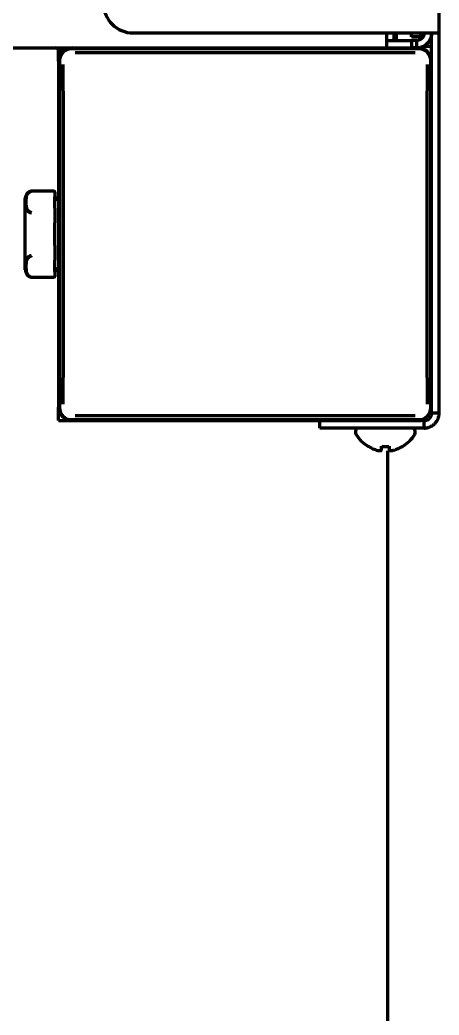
# Model space of a CAD drawing. Header units: inches. Extents: x -3022 to 7311, y 343 to 5680.
# Drawn here: x 7217.8 to 7274, y 2125.5 to 2259 of the extents above; entities that cross this region are included whole.
import ezdxf

# ---------------------------------------------------------------- set-up
doc = ezdxf.new("R2010")
doc.units = ezdxf.units.IN

msp = doc.modelspace()

# ---------------------------------------------------------------- linework, layer by layer
at = {"linetype": 'Continuous', "lineweight": 70}
for p, q in [((7273.97, 2257.29), (7273.97, 3908.81)), ((7232.97, 2257.29), (7271.97, 2257.29)), ((7266.97, 2255.29), (7266.97, 2257.29)), ((7266.97, 2256.29), (7270.31, 2256.29)), ((7267.97, 2256.69), (7267.97, 2256.89)), ((7268.27, 2256.29), (7268.27, 2257.29)), ((7270.27, 2256.79), (7270.27, 2257.29)), ((7271.47, 2256.79), (7270.27, 2256.79)), ((7270.97, 2256.29), (7270.31, 2256.29)), ((7270.31, 2255.29), (7270.31, 2256.29)), ((7270.97, 2255.29), (7270.97, 2256.29)), ((7271.47, 2257.29), (7271.47, 2256.79)), ((7271.97, 2257.29), (7273.97, 2257.29)), ((7272.97, 2206.29), (7272.97, 2257.29)), ((7273.97, 2206.29), (7273.97, 2257.29)), ((6388.97, 2255.29), (7266.97, 2255.29)), ((7222.96, 2254.89), (7223.8, 2254.89)), ((7222.97, 2254.89), (7222.97, 2253.49)), ((7271.25, 2255.17), (7224.7, 2255.17)), ((7266.97, 2255.29), (7270.31, 2255.29)), ((7270.97, 2255.29), (7270.31, 2255.29)), ((7271.17, 2255.29), (7270.97, 2255.29)), ((7272.97, 2255.49), (7271.97, 2255.49)), ((7222.97, 2253.49), (7222.97, 2254.79)), ((7222.97, 2253.49), (7222.97, 2207.09)), ((7223.1, 2253.57), (7223.1, 2207.02)), ((7272.85, 2207.02), (7272.85, 2253.57)), ((7272.97, 2207.09), (7272.97, 2253.49)), ((7218.47, 2225.52), (7218.47, 2235.07)), ((7222.37, 2236.05), (7219.31, 2236.05)), ((7222.47, 2235.95), (7222.47, 2235.29)), ((7222.47, 2234.94), (7222.47, 2235.29)), ((7222.47, 2235.29), (7222.97, 2234.79)), ((7222.47, 2233.78), (7222.47, 2234.94)), ((7222.47, 2233.78), (7222.47, 2233.12)), ((7222.47, 2233.12), (7222.47, 2231.8)), ((7222.47, 2230.65), (7222.47, 2231.8)), ((7222.47, 2229.94), (7222.47, 2230.65)), ((7222.47, 2228.78), (7222.47, 2229.94)), ((7222.47, 2228.78), (7222.47, 2227.46)), ((7222.47, 2227.46), (7222.47, 2226.8)), ((7222.47, 2225.65), (7222.47, 2226.8)), ((7222.97, 2225.79), (7222.47, 2225.29)), ((7222.47, 2225.29), (7222.47, 2225.65)), ((7219.13, 2224.58), (7219.28, 2224.54)), ((7219.31, 2224.53), (7222.37, 2224.53)), ((7222.47, 2225.29), (7222.47, 2224.63)), ((7222.97, 2205.29), (7222.97, 2207.09)), ((7273.97, 2206.29), (7272.97, 2206.29)), ((7222.97, 2205.29), (7224.77, 2205.29)), ((7224.7, 2205.42), (7271.25, 2205.42)), ((7224.77, 2205.29), (7271.17, 2205.29)), ((7271.97, 2205.29), (7257.97, 2205.29)), ((7257.97, 2204.29), (7257.97, 2205.29)), ((7271.97, 2204.29), (7257.97, 2204.29)), ((7265.02, 2205.29), (7265.02, 2205.29)), ((7268.53, 2205.29), (7268.53, 2205.29)), ((7271.97, 2204.29), (7271.97, 2205.29)), ((7262.77, 2203.89), (7262.77, 2203.69)), ((7270.77, 2203.69), (7270.77, 2203.89)), ((7264.47, 2201.81), (7264.47, 2201.85)), ((7269.07, 2201.85), (7269.07, 2201.81)), ((7267.07, 2201.22), (7267.07, 2124.79))]:
    msp.add_line(p, q, dxfattribs=at)
for centre, radius, start, end in [((7232.97, 2261.29), 4, 180, 270), ((7267.57, 2256.69), 0.4, 270, 0), ((7263.78, 2254.67), 4.8, 30.3012, 33.0811), ((7267.57, 2256.89), 0.4, 0, 30.3012), ((7222.47, 2254.79), 0.5, 0, 90), ((7224.77, 2253.49), 1.8, 90, 180), ((7271.17, 2253.49), 1.8, 0, 90), ((7219.47, 2235.07), 1, 100.7805, 180), ((7219.31, 2235.95), 0.1, 90, 100.6386), ((7222.37, 2235.95), 0.1, 0, 90), ((7219.31, 2224.63), 0.1, 259.3614, 270), ((7222.37, 2224.63), 0.1, 270, 0), ((7224.77, 2207.09), 1.8, 180, 270), ((7271.17, 2207.09), 1.8, 270, 292.957), ((7263.17, 2203.89), 0.4, 90, 180), ((7270.37, 2203.89), 0.4, 0, 90), ((7263.17, 2203.69), 0.4, 180, 210.3012), ((7266.97, 2205.91), 4.8, 210.3012, 238.6273), ((7266.58, 2205.91), 4.8, 301.3727, 329.6988), ((7270.37, 2203.69), 0.4, 329.6988, 0)]:
    msp.add_arc(centre, radius, start, end, dxfattribs=at)
for centre, major_axis, ratio, start_param, end_param in [((7224.7, 2253.57), (-1.13, 1.13), 0.999695, 5.497939, 7.068431), ((7271.25, 2253.57), (1.13, 1.13), 0.999695, 5.497939, 7.068431), ((7247.97, 2258.04), (-193.8, 0), 0.017452, 1.452938, 1.688654), ((7220.23, 2230.29), (0, 193.8), 0.017452, 4.594531, 4.830247), ((7275.72, 2230.29), (0, -193.8), 0.017452, 4.594531, 4.830247), ((7224.7, 2207.02), (-1.13, -1.13), 0.999695, 5.497939, 7.068431), ((7271.25, 2207.02), (1.13, -1.13), 0.999695, 5.497939, 7.068431), ((7247.97, 2202.55), (193.8, 0), 0.017452, 1.452938, 1.688654)]:
    msp.add_ellipse(centre, major_axis=major_axis, ratio=ratio, start_param=start_param, end_param=end_param, dxfattribs=at)
for points, knots in [([(7270.27, 2256.79), (7270.27, 2256.86), (7270.27, 2257), (7270.26, 2257.17), (7270.26, 2257.26), (7270.25, 2257.29)], [0, 0, 0, 0, 0.417166, 0.834333, 1, 1, 1, 1]), ([(7219.29, 2236.05), (7219.26, 2236.04), (7219.23, 2236.04), (7219.17, 2236.02), (7219.14, 2236.01), (7219.09, 2235.99), (7219.06, 2235.98), (7219.03, 2235.96), (7219.02, 2235.95), (7218.99, 2235.94), (7218.98, 2235.93), (7218.93, 2235.9), (7218.89, 2235.87), (7218.82, 2235.81), (7218.79, 2235.78), (7218.75, 2235.73), (7218.74, 2235.72), (7218.71, 2235.68), (7218.7, 2235.67), (7218.67, 2235.62), (7218.65, 2235.59), (7218.6, 2235.49), (7218.58, 2235.42), (7218.55, 2235.32), (7218.54, 2235.28), (7218.53, 2235.22), (7218.52, 2235.18), (7218.51, 2235.08), (7218.5, 2235.01), (7218.49, 2234.88), (7218.49, 2234.81), (7218.48, 2234.68), (7218.48, 2234.55), (7218.48, 2234.42), (7218.49, 2234.29), (7218.49, 2234.22), (7218.5, 2234.1), (7218.51, 2234.03), (7218.52, 2233.94), (7218.53, 2233.91), (7218.54, 2233.85), (7218.55, 2233.82), (7218.58, 2233.73), (7218.6, 2233.67), (7218.65, 2233.58), (7218.67, 2233.55), (7218.71, 2233.49), (7218.74, 2233.46), (7218.78, 2233.42), (7218.79, 2233.4), (7218.82, 2233.38), (7218.84, 2233.36), (7218.89, 2233.32), (7218.93, 2233.3), (7218.98, 2233.27), (7218.99, 2233.27), (7219.02, 2233.25), (7219.03, 2233.25), (7219.06, 2233.23), (7219.09, 2233.22), (7219.13, 2233.21), (7219.14, 2233.2), (7219.17, 2233.2), (7219.18, 2233.19), (7219.23, 2233.18), (7219.26, 2233.18), (7219.29, 2233.17)], [0, 0, 0, 0, 0.015625, 0.015625, 0.03125, 0.03125, 0.046875, 0.046875, 0.054687, 0.054687, 0.0625, 0.0625, 0.09375, 0.09375, 0.125, 0.125, 0.140625, 0.140625, 0.15625, 0.15625, 0.1875, 0.1875, 0.25, 0.25, 0.28125, 0.28125, 0.3125, 0.3125, 0.375, 0.375, 0.4375, 0.4375, 0.5, 0.5625, 0.5625, 0.625, 0.625, 0.6875, 0.6875, 0.71875, 0.71875, 0.75, 0.75, 0.8125, 0.8125, 0.84375, 0.84375, 0.875, 0.875, 0.890625, 0.890625, 0.90625, 0.90625, 0.9375, 0.9375, 0.945312, 0.945312, 0.953125, 0.953125, 0.96875, 0.96875, 0.976562, 0.976562, 0.984375, 0.984375, 1, 1, 1, 1]), ([(7219.31, 2236.04), (7219.28, 2236.03), (7219.25, 2236.02), (7219.21, 2236.01), (7219.19, 2236.01), (7219.17, 2236), (7219.16, 2235.99), (7219.12, 2235.98), (7219.09, 2235.97), (7219.05, 2235.94), (7219.03, 2235.93), (7218.97, 2235.89), (7218.94, 2235.87), (7218.88, 2235.81), (7218.85, 2235.78), (7218.81, 2235.74), (7218.8, 2235.72), (7218.78, 2235.69), (7218.77, 2235.68), (7218.74, 2235.63), (7218.73, 2235.6), (7218.69, 2235.51), (7218.66, 2235.45), (7218.64, 2235.35), (7218.63, 2235.32), (7218.62, 2235.26), (7218.62, 2235.22), (7218.6, 2235.13), (7218.6, 2235.07), (7218.59, 2234.94), (7218.58, 2234.81), (7218.58, 2234.62), (7218.58, 2234.49), (7218.59, 2234.37), (7218.59, 2234.3), (7218.6, 2234.18), (7218.6, 2234.11), (7218.62, 2234.02), (7218.62, 2233.99), (7218.63, 2233.92), (7218.64, 2233.89), (7218.66, 2233.8), (7218.69, 2233.74), (7218.73, 2233.64), (7218.74, 2233.61), (7218.78, 2233.55), (7218.8, 2233.52), (7218.84, 2233.48), (7218.85, 2233.46), (7218.88, 2233.43), (7218.89, 2233.42), (7218.94, 2233.38), (7218.97, 2233.35), (7219.03, 2233.31), (7219.05, 2233.3), (7219.09, 2233.28), (7219.12, 2233.27), (7219.15, 2233.25), (7219.17, 2233.25), (7219.19, 2233.24), (7219.21, 2233.23), (7219.25, 2233.22), (7219.28, 2233.21), (7219.31, 2233.21)], [0, 0, 0, 0, 0.015625, 0.015625, 0.023437, 0.023437, 0.03125, 0.03125, 0.046875, 0.046875, 0.0625, 0.0625, 0.09375, 0.09375, 0.125, 0.125, 0.140625, 0.140625, 0.15625, 0.15625, 0.1875, 0.1875, 0.25, 0.25, 0.28125, 0.28125, 0.3125, 0.3125, 0.375, 0.375, 0.4375, 0.5, 0.5625, 0.5625, 0.625, 0.625, 0.6875, 0.6875, 0.71875, 0.71875, 0.75, 0.75, 0.8125, 0.8125, 0.84375, 0.84375, 0.875, 0.875, 0.890625, 0.890625, 0.90625, 0.90625, 0.9375, 0.9375, 0.953125, 0.953125, 0.96875, 0.96875, 0.976562, 0.976562, 0.984375, 0.984375, 1, 1, 1, 1]), ([(7219.29, 2227.41), (7219.26, 2227.41), (7219.23, 2227.4), (7219.17, 2227.39), (7219.14, 2227.38), (7219.09, 2227.36), (7219.06, 2227.35), (7219.03, 2227.33), (7219.02, 2227.33), (7218.99, 2227.32), (7218.98, 2227.31), (7218.93, 2227.28), (7218.89, 2227.26), (7218.82, 2227.21), (7218.79, 2227.18), (7218.75, 2227.14), (7218.74, 2227.12), (7218.71, 2227.09), (7218.7, 2227.08), (7218.67, 2227.04), (7218.65, 2227.01), (7218.6, 2226.92), (7218.58, 2226.86), (7218.55, 2226.77), (7218.54, 2226.73), (7218.53, 2226.67), (7218.52, 2226.64), (7218.51, 2226.55), (7218.5, 2226.48), (7218.49, 2226.36), (7218.49, 2226.29), (7218.48, 2226.17), (7218.48, 2226.04), (7218.48, 2225.9), (7218.49, 2225.77), (7218.49, 2225.7), (7218.5, 2225.57), (7218.51, 2225.5), (7218.52, 2225.4), (7218.53, 2225.37), (7218.54, 2225.3), (7218.55, 2225.27), (7218.58, 2225.16), (7218.6, 2225.1), (7218.65, 2225), (7218.67, 2224.96), (7218.71, 2224.9), (7218.74, 2224.87), (7218.78, 2224.82), (7218.79, 2224.8), (7218.82, 2224.77), (7218.84, 2224.76), (7218.89, 2224.71), (7218.93, 2224.68), (7218.98, 2224.65), (7218.99, 2224.64), (7219.02, 2224.63), (7219.03, 2224.63), (7219.06, 2224.61), (7219.09, 2224.6), (7219.13, 2224.58), (7219.14, 2224.58), (7219.17, 2224.57), (7219.18, 2224.56), (7219.23, 2224.55), (7219.26, 2224.54), (7219.29, 2224.54)], [0, 0, 0, 0, 0.015625, 0.015625, 0.03125, 0.03125, 0.046875, 0.046875, 0.054688, 0.054688, 0.0625, 0.0625, 0.09375, 0.09375, 0.125, 0.125, 0.140625, 0.140625, 0.15625, 0.15625, 0.1875, 0.1875, 0.25, 0.25, 0.28125, 0.28125, 0.3125, 0.3125, 0.375, 0.375, 0.4375, 0.4375, 0.5, 0.5625, 0.5625, 0.625, 0.625, 0.6875, 0.6875, 0.71875, 0.71875, 0.75, 0.75, 0.8125, 0.8125, 0.84375, 0.84375, 0.875, 0.875, 0.890625, 0.890625, 0.90625, 0.90625, 0.9375, 0.9375, 0.945313, 0.945313, 0.953125, 0.953125, 0.96875, 0.96875, 0.976563, 0.976563, 0.984375, 0.984375, 1, 1, 1, 1]), ([(7219.31, 2227.38), (7219.28, 2227.37), (7219.25, 2227.36), (7219.21, 2227.35), (7219.19, 2227.35), (7219.17, 2227.34), (7219.15, 2227.33), (7219.12, 2227.32), (7219.09, 2227.31), (7219.05, 2227.28), (7219.03, 2227.27), (7218.97, 2227.23), (7218.94, 2227.21), (7218.87, 2227.15), (7218.85, 2227.12), (7218.81, 2227.08), (7218.8, 2227.06), (7218.78, 2227.03), (7218.77, 2227.02), (7218.74, 2226.97), (7218.73, 2226.94), (7218.68, 2226.85), (7218.66, 2226.79), (7218.64, 2226.69), (7218.63, 2226.66), (7218.62, 2226.6), (7218.62, 2226.56), (7218.6, 2226.47), (7218.6, 2226.41), (7218.59, 2226.28), (7218.58, 2226.15), (7218.58, 2225.96), (7218.58, 2225.83), (7218.59, 2225.71), (7218.59, 2225.64), (7218.6, 2225.52), (7218.6, 2225.45), (7218.62, 2225.36), (7218.62, 2225.33), (7218.63, 2225.26), (7218.64, 2225.23), (7218.66, 2225.14), (7218.69, 2225.07), (7218.73, 2224.98), (7218.74, 2224.95), (7218.78, 2224.89), (7218.8, 2224.86), (7218.84, 2224.82), (7218.85, 2224.8), (7218.88, 2224.77), (7218.89, 2224.76), (7218.94, 2224.72), (7218.97, 2224.69), (7219.03, 2224.65), (7219.05, 2224.64), (7219.09, 2224.62), (7219.12, 2224.61), (7219.15, 2224.59), (7219.17, 2224.59), (7219.19, 2224.58), (7219.21, 2224.57), (7219.25, 2224.56), (7219.28, 2224.55), (7219.31, 2224.55)], [0, 0, 0, 0, 0.015625, 0.015625, 0.023437, 0.023437, 0.03125, 0.03125, 0.046875, 0.046875, 0.0625, 0.0625, 0.09375, 0.09375, 0.125, 0.125, 0.140625, 0.140625, 0.15625, 0.15625, 0.1875, 0.1875, 0.25, 0.25, 0.28125, 0.28125, 0.3125, 0.3125, 0.375, 0.375, 0.4375, 0.5, 0.5625, 0.5625, 0.625, 0.625, 0.6875, 0.6875, 0.71875, 0.71875, 0.75, 0.75, 0.8125, 0.8125, 0.84375, 0.84375, 0.875, 0.875, 0.890625, 0.890625, 0.90625, 0.90625, 0.9375, 0.9375, 0.953125, 0.953125, 0.96875, 0.96875, 0.976563, 0.976563, 0.984375, 0.984375, 1, 1, 1, 1]), ([(7264.47, 2201.85), (7264.68, 2201.72), (7264.89, 2201.61), (7265.21, 2201.48), (7265.32, 2201.43), (7265.55, 2201.36), (7265.66, 2201.33), (7265.77, 2201.3)], [0, 0, 0, 0, 0.5, 0.5, 0.75, 0.75, 1, 1, 1, 1]), ([(7267.27, 2201.85), (7267.27, 2201.72), (7267.27, 2201.61), (7267.27, 2201.48), (7267.27, 2201.43), (7267.27, 2201.36), (7267.27, 2201.33), (7267.27, 2201.3)], [0, 0, 0, 0, 0.5, 0.5, 0.75, 0.75, 1, 1, 1, 1])]:
    msp.add_open_spline(points, degree=3, knots=knots, dxfattribs=at)
for points in [[(7272.97, 2257.29), (7272.97, 2257.22), (7272.97, 2257.08), (7272.93, 2256.87), (7272.88, 2256.67), (7272.8, 2256.48), (7272.71, 2256.29), (7272.6, 2256.11), (7272.46, 2255.95), (7272.31, 2255.8), (7272.15, 2255.67), (7271.98, 2255.56), (7271.79, 2255.46), (7271.59, 2255.39), (7271.39, 2255.33), (7271.18, 2255.3), (7271.04, 2255.29), (7270.97, 2255.29)], [(7271.97, 2257.29), (7271.97, 2257.25), (7271.97, 2257.16), (7271.94, 2257.03), (7271.9, 2256.91), (7271.84, 2256.79), (7271.77, 2256.68), (7271.68, 2256.58), (7271.58, 2256.5), (7271.48, 2256.42), (7271.36, 2256.37), (7271.23, 2256.32), (7271.1, 2256.3), (7271.02, 2256.29), (7270.97, 2256.29)], [(7271.97, 2204.29), (7272.04, 2204.29), (7272.18, 2204.3), (7272.39, 2204.33), (7272.59, 2204.39), (7272.79, 2204.46), (7272.98, 2204.56), (7273.15, 2204.67), (7273.31, 2204.8), (7273.46, 2204.95), (7273.6, 2205.11), (7273.71, 2205.29), (7273.8, 2205.48), (7273.88, 2205.67), (7273.93, 2205.87), (7273.97, 2206.08), (7273.97, 2206.22), (7273.97, 2206.29)], [(7271.97, 2205.29), (7272.03, 2205.29), (7272.13, 2205.3), (7272.28, 2205.34), (7272.43, 2205.4), (7272.56, 2205.48), (7272.68, 2205.58), (7272.79, 2205.7), (7272.87, 2205.84), (7272.93, 2205.98), (7272.97, 2206.13), (7272.97, 2206.24), (7272.97, 2206.29)], [(7266.27, 2201.3), (7266.27, 2201.31), (7266.27, 2201.34), (7266.27, 2201.39), (7266.27, 2201.45), (7266.27, 2201.51), (7266.27, 2201.57), (7266.27, 2201.65), (7266.27, 2201.74), (7266.27, 2201.81), (7266.27, 2201.85)], [(7266.27, 2201.85), (7266.44, 2201.82), (7266.77, 2201.8), (7267.11, 2201.82), (7267.27, 2201.85)], [(7267.77, 2201.3), (7267.83, 2201.31), (7267.94, 2201.34), (7268.1, 2201.39), (7268.26, 2201.45), (7268.41, 2201.51), (7268.56, 2201.57), (7268.72, 2201.65), (7268.89, 2201.74), (7269.01, 2201.81), (7269.07, 2201.85)], [(7265.77, 2201.3), (7265.8, 2201.29), (7265.85, 2201.29), (7265.92, 2201.28), (7265.99, 2201.28), (7266.06, 2201.28), (7266.13, 2201.28), (7266.2, 2201.29), (7266.25, 2201.29), (7266.27, 2201.3)], [(7267.27, 2201.3), (7267.3, 2201.29), (7267.35, 2201.29), (7267.43, 2201.28), (7267.5, 2201.28), (7267.57, 2201.28), (7267.64, 2201.28), (7267.7, 2201.29), (7267.75, 2201.29), (7267.77, 2201.3)]]:
    msp.add_open_spline(points, degree=3, dxfattribs=at)

doc.saveas('drawing.dxf')
